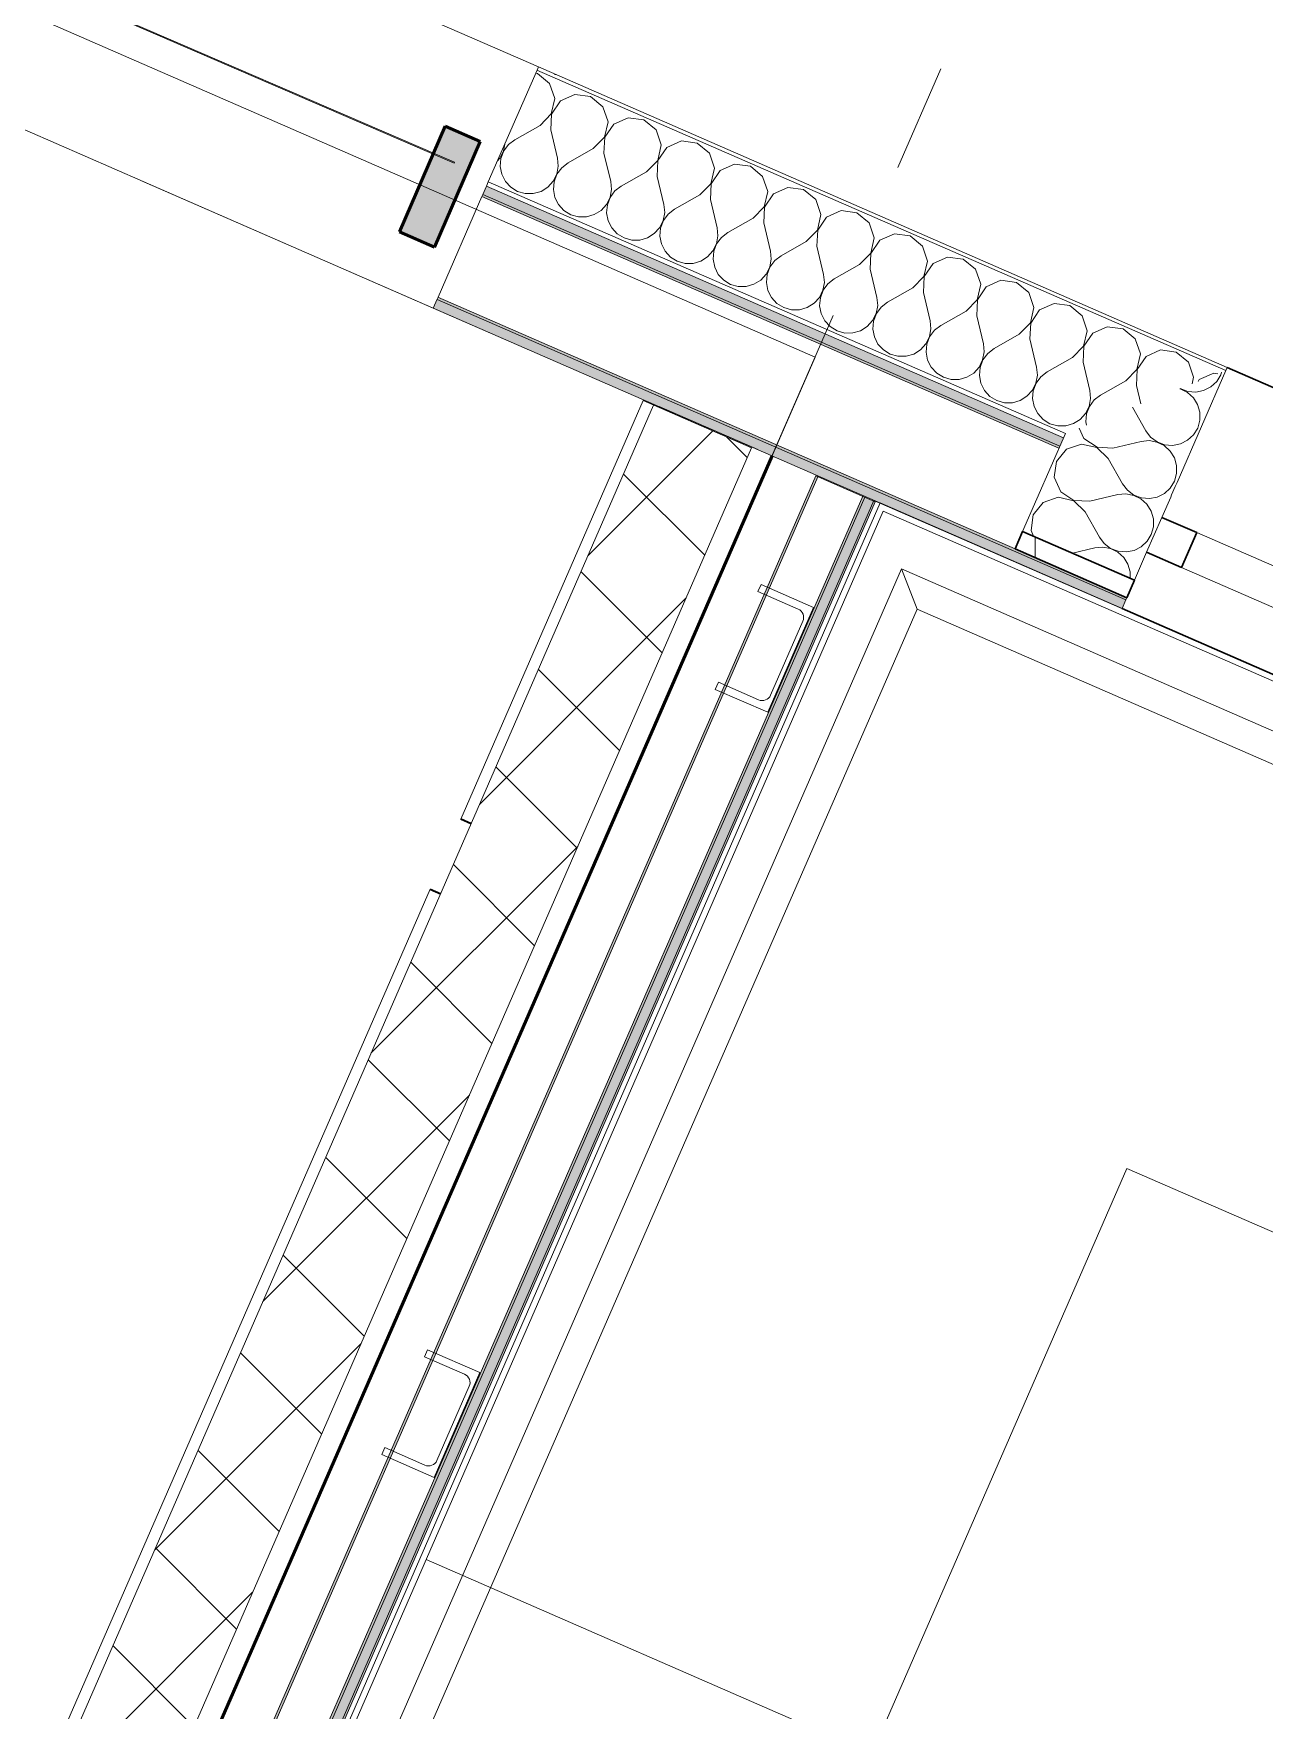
# Model space of a CAD drawing. Header units: millimetres. Extents: x -35034 to 431752, y -71616 to 25069.
# Drawn here: x 359774 to 361389, y -32110 to -29911 of the extents above; entities that cross this region are included whole.
import ezdxf
from ezdxf.enums import TextEntityAlignment as Align

# ---------------------------------------------------------------- set-up
doc = ezdxf.new("R2010")
doc.units = ezdxf.units.MM
doc.header["$MEASUREMENT"] = 0
doc.linetypes.add('Double Dashed', pattern=[1093.611073, 529.166651, -211.666656, 141.111112, -211.666656])
for name, color, linetype, lineweight in [('A-25-M_Curtain_Wall_Pen_No__85', 8, 'Continuous', 20), ('New_A-20-M_Floor_Slab_Pen_No__89', 8, 'Continuous', 20), ('New_A-25-M_Curtain_Wall_Pen_No__1', 7, 'Continuous', 13), ('New_A-25-M_Wall_Ext_Pen_No__1', 7, 'Continuous', 13), ('New_A-25-M_Wall_Int_Pen_No__1', 7, 'Continuous', 13), ('New_A-25-M_Wall_Int_Pen_No__155', 5, 'Continuous', 35), ('New_A-30-M_Stair_Pen_No__1', 7, 'Continuous', 13), ('New_A-95-P_Drawing_Pen_No__156', 5, 'Continuous', 50), ('New_ArchiCAD Doors_Pen_No__1', 7, 'Continuous', 13), ('New_ArchiCAD Doors_Pen_No__87', 8, 'Continuous', 20), ('New_ArchiCAD Windows_Pen_No__1', 7, 'Continuous', 13), ('New_ArchiCAD Windows_Pen_No__83', 8, 'Continuous', 20), ('New_ArchiCAD Zone Stamps_Pen_No__9', 7, 'Continuous', 13)]:
    doc.layers.add(name, color=color, linetype=linetype, lineweight=lineweight)
for name, color, linetype in [('New_A-05-M_Gross_Int_Circulation', 7, 'Continuous'), ('New_A-15-MG_Structural_Grid_Phase_2', 7, 'Continuous'), ('New_A-20-M_Floor_Slab', 7, 'Continuous'), ('New_A-25-M_Curtain_Wall', 7, 'Continuous'), ('New_A-25-M_Wall_Ext', 7, 'Continuous'), ('New_A-25-M_Wall_Int', 7, 'Continuous'), ('New_ArchiCAD Doors', 7, 'Continuous'), ('New_ArchiCAD Windows', 7, 'Continuous')]:
    doc.layers.add(name, color=color, linetype=linetype)
for name, color, linetype, lineweight, true_color in [('New_A-05-M_Gross_Int_Circulation_Pen_No__74', 7, 'Continuous', 20, 0x606060), ('New_A-15-MG_Structural_Grid_Phase_2_Pen_No__222', 7, 'Continuous', 13, 0x65af33), ('New_A-25-M_Curtain_Wall_Pen_No__144', 7, 'Continuous', 0, 0xc8c8c8), ('New_A-25-M_Curtain_Wall_Pen_No__165', 7, 'Continuous', 0, 0x006060), ('New_A-25-M_Curtain_Wall_Pen_No__27', 7, 'Continuous', 50, 0x2a2a2a), ('New_A-25-M_Curtain_Wall_Pen_No__43', 7, 'Continuous', 30, 0x444444), ('New_A-25-M_Wall_Ext_Pen_No__107', 7, 'Continuous', 15, 0xa6a6a6), ('New_A-25-M_Wall_Ext_Pen_No__43', 7, 'Continuous', 30, 0x444444), ('New_A-25-M_Wall_Int_Pen_No__107', 7, 'Continuous', 15, 0xa6a6a6), ('New_A-95-P_Drawing_Pen_No__61', 7, 'Continuous', 20, 0x6a6a6a), ('New_ArchiCAD Windows_Pen_No__103', 7, 'Continuous', 15, 0xa6a6a6), ('New_ArchiCAD Windows_Pen_No__23', 7, 'Continuous', 30, 0x2a2a2a), ('New_ArchiCAD Windows_Pen_No__43', 7, 'Continuous', 30, 0x444444), ('New_ArchiCAD Windows_Pen_No__63', 7, 'Continuous', 20, 0x606060)]:
    doc.layers.add(name, color=color, linetype=linetype, lineweight=lineweight, true_color=true_color)
doc.styles.add('GENERATED_STYLE_2', font='')
doc.styles.add('GENERATED_STYLE_3', font='')
doc.styles.add('GENERATED_STYLE_4', font='')
doc.styles.get('GENERATED_STYLE_2').set_extended_font_data('Arial', bold=True)
doc.styles.get('GENERATED_STYLE_3').set_extended_font_data('Arial')
doc.styles.get('GENERATED_STYLE_4').set_extended_font_data('Swis721 BT')
doc.linetypes.add('Double Slash', pattern='A,0,[1,EC-MA-00-03-DR-A-00370 Phase 2 Hub Third Floor GA-S2-P201.Shx,S=15.679012,R=0,X=0,Y=0],-1975.555563,0', length=1975.555563)
doc.dimstyles.new('GENERATED_STYLE__2', dxfattribs={"dimtxt": 0.18, "dimasz": 273.6, "dimexe": 0.18, "dimexo": 0.0625, "dimgap": 0.09, "dimtad": 0, "dimtih": 1, "dimtoh": 1, "dimdec": 4, "dimzin": 0, "dimdsep": 46, "dimcen": 0.09, "dimadec": 0, "dimazin": 0, "dimtfac": 1, "dimtdec": 4, "dimtmove": 0, "dimatfit": 3, "dimldrblk": 'ARROWHEAD_5', "dimfxl": 1, "dimtolj": 1, "dimtzin": 0, "dimarcsym": 0})
pattern_1 = [(246.4404, (341458.06, 0), (-158.76755, 69.2305), [0, -100]), (246.4404, (341517.46, -80.45), (-158.76755, 69.2305), [0, -100])]

# ---------------------------------------------------------------- blocks, each defined once
blk = doc.blocks.new('Stair 05 _INB 3355_69_2', base_point=(360931.2, -33817.8))
at = {"layer": 'New_A-05-M_Gross_Int_Circulation_Pen_No__74', "linetype": 'Continuous'}
for p, q in [((360876.4, -30522.9), (358383.7, -36239.6)), ((363324.8, -31590.4), (360876.4, -30522.9))]:
    blk.add_line(p, q, dxfattribs=at)
at = {"layer": 'New_ArchiCAD Zone Stamps_Pen_No__9'}
for tag, height, style, p in [('ROOM_NAME', 250, 'GENERATED_STYLE_2', (360102.3, -35347.3)), ('zoneNameLine2', 250, 'GENERATED_STYLE_2', (359913.8, -35779.5)), ('ROOM_NUMBER', 200, 'GENERATED_STYLE_3', (359725.4, -36200.2)), ('measuredAreaCode', 200, 'GENERATED_STYLE_3', (359568.4, -36560.3)), ('DUMMY_649', 200, 'GENERATED_STYLE_3', (359875.8, -36694.3)), ('DUMMY_650', 200, 'GENERATED_STYLE_3', (360365.1, -36907.7)), ('DUMMY_651', 133.3, 'GENERATED_STYLE_3', (360644.4, -37014.2))]:
    blk.add_attdef(tag, text='', height=height, rotation=336.4404, dxfattribs=dict(at, style=style)).set_placement(p, align=Align.TOP_LEFT)
blk = doc.blocks.new('Slab_6_2', base_point=(319508.7, -20986.7))
at = {"layer": 'New_A-20-M_Floor_Slab_Pen_No__89', "linetype": 'Continuous', "flags": 128}
blk.add_lwpolyline([(360395.6, -39042.6), (361680.2, -36096.6), (358829.1, -34853.4), (360799.2, -30335.3), (343499.7, -22791.9), (351451.6, -4555.7), (347529.4, -2845.4), (347719, -2410.4), (346158.3, -1729.9), (345968.6, -2164.8), (345491.4, -1956.7), (343498.9, -6526.2), (338307.1, -4262.3), (330724.5, -11317.1), (330341.6, -10905.7), (319508.6, -20986.6), (319508.7, -20986.7), (306424.3, -33162.5), (323848.8, -40760.4)], dxfattribs=at)
blk = doc.blocks.new('Curtain Wall_28_2', base_point=(341458.1, 0))
at = {"layer": 'New_A-25-M_Curtain_Wall', "linetype": 'Continuous', "lineweight": 0, "true_color": 0x000000}
h = blk.add_hatch(dxfattribs=at)
h.set_pattern_fill('Batt_Insulation_0002', color=178, style=0, pattern_type=2)
h.set_pattern_definition([(60, (341458.065, 0), (-43.30127, 25), []), (120, (341458.065, 0), (43.30127, 25), [])])
h.paths.add_polyline_path([(358921.5, -29473.2), (358508.4, -29294.9), (358497.3, -29320.6), (358910.4, -29498.9)])
at = {"layer": 'New_A-25-M_Curtain_Wall_Pen_No__144', "linetype": 'Continuous'}
for points in [[(358477.8, -29239.8), (358417.9, -29378.4), (358463.8, -29398.2), (358523.7, -29259.6)], [(358982.7, -29457.7), (358936.8, -29437.9), (358876.9, -29576.5), (358922.8, -29596.3)], [(359395.9, -29636), (359336.1, -29774.7), (359382, -29794.5), (359441.8, -29655.9)], [(360314, -30032.3), (360254.2, -30170.9), (360300.1, -30190.8), (360359.9, -30052.1)]]:
    blk.add_hatch(color=256, dxfattribs=at).paths.add_polyline_path(points)
at = {"layer": 'New_A-25-M_Curtain_Wall_Pen_No__165', "linetype": 'Continuous', "lineweight": 0, "true_color": 0x001818}
blk.add_hatch(color=168, dxfattribs=at).paths.add_polyline_path([(359398.6, -29680.2), (360325.9, -30080.5), (360326.3, -30079.5), (359399, -29679.3)])
at = {"layer": 'New_ArchiCAD Windows_Pen_No__103', "linetype": 'Continuous'}
for points in [[(358971.4, -29483.9), (359031, -29509.6), (359007.3, -29564.7), (358947.6, -29538.9)], [(359360.8, -29717.3), (359301.2, -29691.5), (359324.9, -29636.4), (359384.6, -29662.2)]]:
    blk.add_hatch(color=256, dxfattribs=at).paths.add_polyline_path(points)
at = {"layer": 'New_A-25-M_Curtain_Wall_Pen_No__1', "linetype": 'Continuous'}
for p, q in [((359399, -29679.3), (359398.6, -29680.2)), ((359398.6, -29680.2), (360325.9, -30080.5)), ((360326.3, -30079.5), (359399, -29679.3)), ((360325.9, -30080.5), (360326.3, -30079.5))]:
    blk.add_line(p, q, dxfattribs=at)
at = {"layer": 'New_A-25-M_Curtain_Wall_Pen_No__27', "linetype": 'Continuous'}
for p, q in [((358477.8, -29239.8), (358417.9, -29378.4)), ((358523.7, -29259.6), (358477.8, -29239.8)), ((358463.8, -29398.2), (358523.7, -29259.6)), ((358417.9, -29378.4), (358463.8, -29398.2)), ((358936.8, -29437.9), (358876.9, -29576.5)), ((358982.7, -29457.7), (358936.8, -29437.9)), ((358922.8, -29596.3), (358982.7, -29457.7)), ((358876.9, -29576.5), (358922.8, -29596.3)), ((359395.9, -29636), (359336.1, -29774.7)), ((359441.8, -29655.9), (359395.9, -29636)), ((359382, -29794.5), (359441.8, -29655.9)), ((359336.1, -29774.7), (359382, -29794.5)), ((360314, -30032.3), (360254.2, -30170.9)), ((360359.9, -30052.1), (360314, -30032.3)), ((360300.1, -30190.8), (360359.9, -30052.1)), ((360254.2, -30170.9), (360300.1, -30190.8))]:
    blk.add_line(p, q, dxfattribs=at)
at = {"layer": 'New_A-25-M_Curtain_Wall_Pen_No__43', "linetype": 'Continuous'}
for p, q in [((358508.4, -29294.9), (358921.5, -29473.2)), ((358910.4, -29498.9), (358497.3, -29320.6))]:
    blk.add_line(p, q, dxfattribs=at)
at = {"layer": 'New_ArchiCAD Windows_Pen_No__23', "linetype": 'Continuous'}
for p, q in [((358947.6, -29538.9), (358971.4, -29483.9)), ((358971.4, -29483.9), (359031, -29509.6)), ((359031, -29509.6), (359007.3, -29564.7)), ((359007.3, -29564.7), (358947.6, -29538.9)), ((359301.2, -29691.5), (359324.9, -29636.4)), ((359324.9, -29636.4), (359384.6, -29662.2)), ((359384.6, -29662.2), (359360.8, -29717.3)), ((359360.8, -29717.3), (359301.2, -29691.5))]:
    blk.add_line(p, q, dxfattribs=at)
at = {"layer": 'New_ArchiCAD Windows_Pen_No__63', "linetype": 'Continuous'}
blk.add_line((359321, -29645.6), (359027.1, -29518.8), dxfattribs=at)
at = {"layer": 'New_ArchiCAD Windows_Pen_No__83', "linetype": 'Continuous'}
for p, q in [((359031, -29509.6), (359324.9, -29636.4)), ((359301.2, -29691.5), (359007.3, -29564.7))]:
    blk.add_line(p, q, dxfattribs=at)
blk = doc.blocks.new('*X941', base_point=(341458.1, 0))
at = {"layer": 'New_A-25-M_Wall_Ext_Pen_No__107', "linetype": 'Continuous'}
for p, q in [((360435, -29963), (360432.8, -29962.7)), ((360451.1, -29976.2), (360435, -29963)), ((360457.8, -29995.9), (360451.1, -29976.2)), ((360484.2, -29990.7), (360465.2, -29999.1)), ((360504.9, -29993.5), (360484.2, -29990.7)), ((360521, -30006.7), (360504.9, -29993.5)), ((360438.6, -30031.1), (360453.2, -30016.2)), ((360453.5, -30016.3), (360452.6, -30037.1)), ((360453.2, -30016.2), (360457.8, -29995.9)), ((360465.2, -29999.1), (360453.5, -30016.3)), ((360527.7, -30026.4), (360521, -30006.7)), ((360438.6, -30031.1), (360405.5, -30049.9)), ((360452.6, -30037.1), (360461.3, -30074.2)), ((360523.1, -30046.7), (360527.7, -30026.4)), ((360535.1, -30029.6), (360523.3, -30046.8)), ((360554.1, -30021.1), (360535.1, -30029.6)), ((360574.7, -30023.9), (360554.1, -30021.1)), ((360590.8, -30037.1), (360574.7, -30023.9)), ((360597.5, -30056.8), (360590.8, -30037.1)), ((360390.6, -30064.6), (360392.2, -30055.7)), ((360397.1, -30056.3), (360390.9, -30064.7)), ((360405.5, -30049.9), (360397.1, -30056.3)), ((360508.4, -30061.5), (360523.1, -30046.7)), ((360523.3, -30046.8), (360522.4, -30067.6)), ((360592.9, -30077.1), (360597.5, -30056.8)), ((360604.9, -30060), (360593.2, -30077.3)), ((360623.9, -30051.6), (360604.9, -30060)), ((360644.5, -30054.4), (360623.9, -30051.6)), ((360660.6, -30067.6), (360644.5, -30054.4)), ((360382.7, -30077.6), (360385.9, -30074)), ((360385.9, -30074), (360390.6, -30064.6)), ((360387.1, -30074.5), (360386.2, -30085)), ((360390.9, -30064.7), (360387.1, -30074.5)), ((360462.3, -30084.7), (360461.3, -30074.2)), ((360475.3, -30080.3), (360467, -30086.7)), ((360508.4, -30061.5), (360475.3, -30080.3)), ((360522.4, -30067.6), (360531.2, -30104.7)), ((360578.3, -30092), (360592.9, -30077.1)), ((360593.2, -30077.3), (360592.2, -30098.1)), ((360667.4, -30087.3), (360660.6, -30067.6)), ((360693.8, -30082), (360674.7, -30090.5)), ((360714.4, -30084.8), (360693.8, -30082)), ((360386.2, -30085), (360388.2, -30095.3)), ((360388.2, -30095.3), (360393, -30104.7)), ((360393, -30104.7), (360400.1, -30112.4)), ((360448.7, -30112.2), (360455.8, -30104.4)), ((360455.8, -30104.4), (360460.4, -30095)), ((360460.7, -30095.1), (360457, -30105)), ((360460.4, -30095), (360462.3, -30084.7)), ((360467, -30086.7), (360460.7, -30095.1)), ((360532.2, -30115.1), (360531.2, -30104.7)), ((360578.3, -30092), (360545.1, -30110.8)), ((360592.2, -30098.1), (360601, -30135.1)), ((360662.7, -30107.6), (360667.4, -30087.3)), ((360674.7, -30090.5), (360663, -30107.7)), ((360730.5, -30098), (360714.4, -30084.8)), ((360737.2, -30117.7), (360730.5, -30098)), ((360400.1, -30112.4), (360409, -30117.9)), ((360409, -30117.9), (360419.2, -30120.7)), ((360419.2, -30120.7), (360429.7, -30120.7)), ((360429.7, -30120.7), (360439.8, -30117.8)), ((360439.8, -30117.8), (360448.7, -30112.2)), ((360457, -30105), (360456.1, -30115.4)), ((360456.1, -30115.4), (360458.1, -30125.8)), ((360458.1, -30125.8), (360462.8, -30135.1)), ((360525.6, -30134.9), (360530.3, -30125.5)), ((360530.5, -30125.6), (360526.8, -30135.4)), ((360530.3, -30125.5), (360532.2, -30115.1)), ((360536.8, -30117.2), (360530.5, -30125.6)), ((360545.1, -30110.8), (360536.8, -30117.2)), ((360648.1, -30122.4), (360615, -30141.2)), ((360648.1, -30122.4), (360662.7, -30107.6)), ((360663, -30107.7), (360662.1, -30128.5)), ((360732.6, -30138), (360737.2, -30117.7)), ((360744.6, -30121), (360732.9, -30138.2)), ((360763.6, -30112.5), (360744.6, -30121)), ((360784.2, -30115.3), (360763.6, -30112.5)), ((360800.3, -30128.5), (360784.2, -30115.3)), ((360462.8, -30135.1), (360469.9, -30142.9)), ((360469.9, -30142.9), (360478.9, -30148.4)), ((360478.9, -30148.4), (360489, -30151.2)), ((360499.5, -30151.2), (360509.6, -30148.2)), ((360509.6, -30148.2), (360518.5, -30142.7)), ((360518.5, -30142.7), (360525.6, -30134.9)), ((360526.8, -30135.4), (360525.9, -30145.9)), ((360525.9, -30145.9), (360527.9, -30156.2)), ((360600.1, -30155.9), (360602, -30145.6)), ((360606.6, -30147.6), (360600.4, -30156.1)), ((360602, -30145.6), (360601, -30135.1)), ((360615, -30141.2), (360606.6, -30147.6)), ((360662.1, -30128.5), (360670.9, -30165.6)), ((360718, -30152.9), (360732.6, -30138)), ((360732.9, -30138.2), (360731.9, -30159)), ((360807, -30148.2), (360800.3, -30128.5)), ((360802.4, -30168.5), (360807, -30148.2)), ((360833.4, -30142.9), (360814.4, -30151.4)), ((360854.1, -30145.7), (360833.4, -30142.9)), ((360870.2, -30158.9), (360854.1, -30145.7)), ((360489, -30151.2), (360499.5, -30151.2)), ((360527.9, -30156.2), (360532.6, -30165.6)), ((360532.6, -30165.6), (360539.8, -30173.3)), ((360588.4, -30173.1), (360595.4, -30165.3)), ((360595.4, -30165.3), (360600.1, -30155.9)), ((360596.6, -30165.9), (360595.7, -30176.3)), ((360600.4, -30156.1), (360596.6, -30165.9)), ((360671.8, -30176), (360670.9, -30165.6)), ((360718, -30152.9), (360684.8, -30171.7)), ((360731.9, -30159), (360740.7, -30196)), ((360787.8, -30183.3), (360802.4, -30168.5)), ((360802.7, -30168.6), (360801.8, -30189.4)), ((360814.4, -30151.4), (360802.7, -30168.6)), ((360876.9, -30178.6), (360870.2, -30158.9)), ((360539.8, -30173.3), (360548.7, -30178.8)), ((360548.7, -30178.8), (360558.8, -30181.6)), ((360558.8, -30181.6), (360569.4, -30181.6)), ((360569.4, -30181.6), (360579.5, -30178.7)), ((360579.5, -30178.7), (360588.4, -30173.1)), ((360595.7, -30176.3), (360597.7, -30186.7)), ((360597.7, -30186.7), (360602.5, -30196.1)), ((360665.3, -30195.8), (360669.9, -30186.4)), ((360670.2, -30186.5), (360666.5, -30196.3)), ((360669.9, -30186.4), (360671.8, -30176)), ((360676.5, -30178.1), (360670.2, -30186.5)), ((360684.8, -30171.7), (360676.5, -30178.1)), ((360787.8, -30183.3), (360754.7, -30202.1)), ((360801.8, -30189.4), (360810.5, -30226.5)), ((360872.3, -30198.9), (360876.9, -30178.6)), ((360884.3, -30181.9), (360872.5, -30199.1)), ((360903.3, -30173.4), (360884.3, -30181.9)), ((360923.9, -30176.2), (360903.3, -30173.4)), ((360940, -30189.4), (360923.9, -30176.2)), ((360946.7, -30209.1), (360940, -30189.4)), ((360602.5, -30196.1), (360609.6, -30203.8)), ((360609.6, -30203.8), (360618.6, -30209.3)), ((360618.6, -30209.3), (360628.7, -30212.1)), ((360628.7, -30212.1), (360639.2, -30212.1)), ((360639.2, -30212.1), (360649.3, -30209.1)), ((360649.3, -30209.1), (360658.2, -30203.6)), ((360658.2, -30203.6), (360665.3, -30195.8)), ((360666.5, -30196.3), (360665.6, -30206.8)), ((360665.6, -30206.8), (360667.6, -30217.1)), ((360739.8, -30216.8), (360741.7, -30206.5)), ((360746.3, -30208.5), (360740.1, -30217)), ((360741.7, -30206.5), (360740.7, -30196)), ((360754.7, -30202.1), (360746.3, -30208.5)), ((360857.6, -30213.8), (360824.5, -30232.6)), ((360857.6, -30213.8), (360872.3, -30198.9)), ((360872.5, -30199.1), (360871.6, -30219.9)), ((360942.1, -30229.4), (360946.7, -30209.1)), ((360954.1, -30212.3), (360942.4, -30229.5)), ((360973.1, -30203.8), (360954.1, -30212.3)), ((360993.7, -30206.6), (360973.1, -30203.8)), ((361009.8, -30219.9), (360993.7, -30206.6)), ((360667.6, -30217.1), (360672.3, -30226.5)), ((360672.3, -30226.5), (360679.4, -30234.2)), ((360679.4, -30234.2), (360688.4, -30239.7)), ((360719.1, -30239.6), (360728.1, -30234)), ((360728.1, -30234), (360735.1, -30226.3)), ((360735.1, -30226.3), (360739.8, -30216.8)), ((360736.3, -30226.8), (360735.4, -30237.3)), ((360740.1, -30217), (360736.3, -30226.8)), ((360811.5, -30237), (360810.5, -30226.5)), ((360824.5, -30232.6), (360816.2, -30239)), ((360871.6, -30219.9), (360880.4, -30256.9)), ((360927.5, -30244.2), (360942.1, -30229.4)), ((360942.4, -30229.5), (360941.4, -30250.3)), ((361016.6, -30239.6), (361009.8, -30219.9)), ((361043, -30234.3), (361023.9, -30242.8)), ((361063.6, -30237.1), (361043, -30234.3)), ((360688.4, -30239.7), (360698.5, -30242.6)), ((360698.5, -30242.6), (360709, -30242.5)), ((360709, -30242.5), (360719.1, -30239.6)), ((360735.4, -30237.3), (360737.4, -30247.6)), ((360737.4, -30247.6), (360742.2, -30257)), ((360742.2, -30257), (360749.3, -30264.7)), ((360797.9, -30264.5), (360805, -30256.7)), ((360805, -30256.7), (360809.6, -30247.3)), ((360806.2, -30257.2), (360805.3, -30267.7)), ((360809.9, -30247.4), (360806.2, -30257.2)), ((360809.6, -30247.3), (360811.5, -30237)), ((360816.2, -30239), (360809.9, -30247.4)), ((360881.4, -30267.4), (360880.4, -30256.9)), ((360927.5, -30244.2), (360894.3, -30263)), ((360941.4, -30250.3), (360950.2, -30287.4)), ((361011.9, -30259.9), (361016.6, -30239.6)), ((361023.9, -30242.8), (361012.2, -30260)), ((361079.7, -30250.3), (361063.6, -30237.1)), ((361086.4, -30270), (361079.7, -30250.3)), ((360749.3, -30264.7), (360758.2, -30270.2)), ((360758.2, -30270.2), (360768.4, -30273)), ((360768.4, -30273), (360778.9, -30273)), ((360778.9, -30273), (360789, -30270.1)), ((360789, -30270.1), (360797.9, -30264.5)), ((360805.3, -30267.7), (360807.3, -30278)), ((360807.3, -30278), (360812, -30287.4)), ((360874.8, -30287.2), (360879.5, -30277.7)), ((360879.7, -30277.9), (360876, -30287.7)), ((360879.5, -30277.7), (360881.4, -30267.4)), ((360886, -30269.4), (360879.7, -30277.9)), ((360894.3, -30263), (360886, -30269.4)), ((360997.3, -30274.7), (360964.2, -30293.5)), ((360997.3, -30274.7), (361011.9, -30259.9)), ((361012.2, -30260), (361011.3, -30280.8)), ((361081.8, -30290.3), (361086.4, -30270)), ((361093.8, -30273.2), (361082.1, -30290.4)), ((361112.8, -30264.7), (361093.8, -30273.2)), ((361133.4, -30267.5), (361112.8, -30264.7)), ((361149.5, -30280.8), (361133.4, -30267.5)), ((360812, -30287.4), (360819.1, -30295.1)), ((360819.1, -30295.1), (360828.1, -30300.6)), ((360828.1, -30300.6), (360838.2, -30303.5)), ((360848.7, -30303.4), (360858.8, -30300.5)), ((360858.8, -30300.5), (360867.7, -30294.9)), ((360867.7, -30294.9), (360874.8, -30287.2)), ((360876, -30287.7), (360875.1, -30298.2)), ((360875.1, -30298.2), (360877.1, -30308.5)), ((360949.3, -30308.2), (360951.2, -30297.9)), ((360955.8, -30299.9), (360949.6, -30308.3)), ((360951.2, -30297.9), (360950.2, -30287.4)), ((360964.2, -30293.5), (360955.8, -30299.9)), ((361011.3, -30280.8), (361020.1, -30317.8)), ((361067.2, -30305.1), (361081.8, -30290.3)), ((361082.1, -30290.4), (361081.1, -30311.2)), ((361156.2, -30300.5), (361149.5, -30280.8)), ((361151.6, -30320.8), (361156.2, -30300.5)), ((361182.6, -30295.2), (361163.6, -30303.7)), ((361203.3, -30298), (361182.6, -30295.2)), ((361219.3, -30311.2), (361203.3, -30298)), ((360838.2, -30303.5), (360848.7, -30303.4)), ((360877.1, -30308.5), (360881.8, -30317.9)), ((360881.8, -30317.9), (360889, -30325.6)), ((360937.6, -30325.4), (360944.6, -30317.6)), ((360944.6, -30317.6), (360949.3, -30308.2)), ((360945.8, -30318.1), (360944.9, -30328.6)), ((360949.6, -30308.3), (360945.8, -30318.1)), ((361021, -30328.3), (361020.1, -30317.8)), ((361034, -30323.9), (361025.7, -30330.3)), ((361067.2, -30305.1), (361034, -30323.9)), ((361081.1, -30311.2), (361089.9, -30348.3)), ((361137, -30335.6), (361151.6, -30320.8)), ((361151.9, -30320.9), (361151, -30341.7)), ((361163.6, -30303.7), (361151.9, -30320.9)), ((361226.1, -30330.9), (361219.3, -30311.2)), ((360889, -30325.6), (360897.9, -30331.1)), ((360897.9, -30331.1), (360908, -30333.9)), ((360908, -30333.9), (360918.6, -30333.9)), ((360918.6, -30333.9), (360928.7, -30331)), ((360928.7, -30331), (360937.6, -30325.4)), ((360944.9, -30328.6), (360946.9, -30338.9)), ((360946.9, -30338.9), (360951.7, -30348.3)), ((361014.5, -30348.1), (361019.1, -30338.6)), ((361019.4, -30338.8), (361015.7, -30348.6)), ((361019.1, -30338.6), (361021, -30328.3)), ((361025.7, -30330.3), (361019.4, -30338.8)), ((361137, -30335.6), (361103.9, -30354.4)), ((361151, -30341.7), (361159.7, -30378.8)), ((361221.4, -30351.2), (361226.1, -30330.9)), ((361233.5, -30334.1), (361221.7, -30351.3)), ((361252.5, -30325.7), (361233.5, -30334.1)), ((361273.1, -30328.4), (361252.5, -30325.7)), ((361289.2, -30341.7), (361273.1, -30328.4)), ((361295.9, -30361.4), (361289.2, -30341.7)), ((360951.7, -30348.3), (360958.8, -30356)), ((360958.8, -30356), (360967.8, -30361.5)), ((360967.8, -30361.5), (360977.9, -30364.4)), ((360977.9, -30364.4), (360988.4, -30364.3)), ((360988.4, -30364.3), (360998.5, -30361.4)), ((360998.5, -30361.4), (361007.4, -30355.9)), ((361007.4, -30355.9), (361014.5, -30348.1)), ((361015.7, -30348.6), (361014.8, -30359.1)), ((361014.8, -30359.1), (361016.8, -30369.4)), ((361089, -30369.1), (361090.9, -30358.8)), ((361095.5, -30360.8), (361089.3, -30369.2)), ((361090.9, -30358.8), (361089.9, -30348.3)), ((361103.9, -30354.4), (361095.5, -30360.8)), ((361206.8, -30366), (361173.7, -30384.8)), ((361206.8, -30366), (361221.4, -30351.2)), ((361221.7, -30351.3), (361220.8, -30372.1)), ((361293.9, -30370), (361295.9, -30361.4)), ((361303.3, -30364.6), (361301.6, -30367)), ((361322.3, -30356.1), (361303.3, -30364.6)), ((361327.6, -30356.8), (361322.3, -30356.1)), ((361016.8, -30369.4), (361021.5, -30378.8)), ((361021.5, -30378.8), (361028.6, -30386.5)), ((361028.6, -30386.5), (361037.6, -30392)), ((361068.3, -30391.9), (361077.2, -30386.3)), ((361077.2, -30386.3), (361084.3, -30378.5)), ((361084.3, -30378.5), (361089, -30369.1)), ((361085.5, -30379.1), (361084.6, -30389.5)), ((361084.6, -30389.5), (361086.6, -30399.8)), ((361089.3, -30369.2), (361085.5, -30379.1)), ((361158.8, -30399.6), (361160.7, -30389.2)), ((361160.7, -30389.2), (361159.7, -30378.8)), ((361173.7, -30384.8), (361165.4, -30391.2)), ((361220.8, -30372.1), (361226.6, -30396.5)), ((361037.6, -30392), (361047.7, -30394.8)), ((361047.7, -30394.8), (361058.2, -30394.8)), ((361058.2, -30394.8), (361068.3, -30391.9)), ((361086.6, -30399.8), (361091.4, -30409.2)), ((361091.4, -30409.2), (361098.5, -30417)), ((361147.1, -30416.8), (361154.1, -30409)), ((361154.1, -30409), (361158.8, -30399.6)), ((361155.4, -30409.5), (361154.5, -30420)), ((361159.1, -30399.7), (361155.4, -30409.5)), ((361165.4, -30391.2), (361159.1, -30399.7)), ((361098.5, -30417), (361107.4, -30422.4)), ((361107.4, -30422.4), (361117.6, -30425.3)), ((361117.6, -30425.3), (361128.1, -30425.2)), ((361128.1, -30425.2), (361138.2, -30422.3)), ((361138.2, -30422.3), (361147.1, -30416.8)), ((361154.5, -30420), (361155.3, -30424.5))]:
    blk.add_line(p, q, dxfattribs=at)
blk = doc.blocks.new('*X946', base_point=(341458.1, 0))
at = {"layer": 'New_A-25-M_Wall_Ext_Pen_No__107', "linetype": 'Continuous'}
for p, q in [((361318.4, -30374.2), (361326.1, -30367.1)), ((361326.1, -30367.1), (361331.6, -30358.1)), ((361331.6, -30358.1), (361332.5, -30354.9)), ((361278.3, -30376.6), (361277.6, -30376.5)), ((361278.3, -30376.2), (361278.4, -30376.3)), ((361287.7, -30381.3), (361278.3, -30376.6)), ((361278.4, -30376.3), (361288.2, -30380)), ((361295.5, -30388.3), (361287.7, -30381.3)), ((361288.2, -30380), (361298.7, -30380.9)), ((361301.1, -30397.2), (361295.5, -30388.3)), ((361298.7, -30380.9), (361309, -30378.9)), ((361309, -30378.9), (361318.4, -30374.2)), ((361215.7, -30400.8), (361233.1, -30431.5)), ((361304, -30407.3), (361301.1, -30397.2)), ((361304, -30417.8), (361304, -30407.3)), ((361145.9, -30428.1), (361152, -30441.6)), ((361233.1, -30431.5), (361239.5, -30439.9)), ((361295.7, -30436.9), (361301.2, -30428)), ((361301.2, -30428), (361304, -30417.8)), ((361129, -30455.7), (361115.8, -30471.8)), ((361148.7, -30449), (361129, -30455.7)), ((361169, -30453.6), (361148.7, -30449)), ((361152, -30441.6), (361169.2, -30453.3)), ((361183.9, -30468.2), (361169, -30453.6)), ((361169.2, -30453.3), (361190, -30454.3)), ((361190, -30454.3), (361227, -30445.5)), ((361237.5, -30444.5), (361227, -30445.5)), ((361247.8, -30446.4), (361237.5, -30444.5)), ((361239.5, -30439.9), (361248, -30446.1)), ((361257.3, -30451.1), (361247.8, -30446.4)), ((361248, -30446.1), (361257.8, -30449.9)), ((361265, -30458.2), (361257.3, -30451.1)), ((361257.8, -30449.9), (361268.3, -30450.8)), ((361268.3, -30450.8), (361278.6, -30448.8)), ((361278.6, -30448.8), (361288, -30444)), ((361288, -30444), (361295.7, -30436.9)), ((361115.8, -30471.8), (361113, -30492.4)), ((361183.9, -30468.2), (361202.7, -30501.4)), ((361270.6, -30467.1), (361265, -30458.2)), ((361273.5, -30477.2), (361270.6, -30467.1)), ((361273.6, -30487.7), (361273.5, -30477.2)), ((361113, -30492.4), (361121.5, -30511.5)), ((361265.2, -30506.8), (361270.7, -30497.8)), ((361270.7, -30497.8), (361273.6, -30487.7)), ((361118.3, -30518.8), (361098.6, -30525.6)), ((361138.6, -30523.5), (361118.3, -30518.8)), ((361121.5, -30511.5), (361138.7, -30523.2)), ((361159.5, -30524.1), (361196.6, -30515.3)), ((361207, -30514.4), (361196.6, -30515.3)), ((361202.7, -30501.4), (361209.1, -30509.7)), ((361217.4, -30516.3), (361207, -30514.4)), ((361209.1, -30509.7), (361217.5, -30516)), ((361226.8, -30520.9), (361217.4, -30516.3)), ((361217.5, -30516), (361227.3, -30519.7)), ((361234.6, -30528), (361226.8, -30520.9)), ((361227.3, -30519.7), (361237.8, -30520.6)), ((361237.8, -30520.6), (361248.1, -30518.6)), ((361248.1, -30518.6), (361257.5, -30513.9)), ((361257.5, -30513.9), (361265.2, -30506.8)), ((361085.4, -30541.7), (361082.6, -30562.3)), ((361098.6, -30525.6), (361085.4, -30541.7)), ((361153.4, -30538.1), (361138.6, -30523.5)), ((361138.7, -30523.2), (361159.5, -30524.1)), ((361153.4, -30538.1), (361172.2, -30571.2)), ((361240.1, -30536.9), (361234.6, -30528)), ((361243.1, -30547), (361240.1, -30536.9)), ((361082.6, -30562.3), (361086, -30570)), ((361240.3, -30567.6), (361243.1, -30557.5)), ((361243.1, -30557.5), (361243.1, -30547)), ((361136.8, -30592.1), (361166.1, -30585.2)), ((361176.6, -30584.2), (361166.1, -30585.2)), ((361172.2, -30571.2), (361178.6, -30579.6)), ((361186.9, -30586.1), (361176.6, -30584.2)), ((361178.6, -30579.6), (361187, -30585.8)), ((361196.3, -30590.8), (361186.9, -30586.1)), ((361187, -30585.8), (361196.9, -30589.6)), ((361207.3, -30590.5), (361217.7, -30588.5)), ((361217.7, -30588.5), (361227, -30583.7)), ((361227, -30583.7), (361234.8, -30576.6)), ((361234.8, -30576.6), (361240.3, -30567.6)), ((361204.1, -30597.8), (361196.3, -30590.8)), ((361196.9, -30589.6), (361207.3, -30590.5)), ((361209.7, -30606.7), (361204.1, -30597.8)), ((361212.6, -30616.8), (361209.7, -30606.7)), ((361212.6, -30625.2), (361212.6, -30616.8))]:
    blk.add_line(p, q, dxfattribs=at)
blk = doc.blocks.new('Window 19_8')
at = {"layer": 'New_ArchiCAD Windows_Pen_No__1', "linetype": 'Continuous'}
for p, q in [((-961.5, -50), (-961.5, 0)), ((-961.5, -50), (-961.5, 0)), ((961.5, -50), (961.5, 0)), ((961.5, -50), (961.5, 0))]:
    blk.add_line(p, q, dxfattribs=at)
at = {"layer": 'New_ArchiCAD Windows_Pen_No__23', "linetype": 'Continuous'}
for p, q in [((-961.5, 80.5), (961.5, 80.5)), ((-961.5, -264.5), (961.5, -264.5))]:
    blk.add_line(p, q, dxfattribs=at)
at = {"layer": 'New_ArchiCAD Windows_Pen_No__43', "linetype": 'Continuous'}
for p, q in [((-961.5, 0), (-911.5, 0)), ((-911.5, 0), (-911.5, -50)), ((911.5, -50), (911.5, 0)), ((911.5, 0), (961.5, 0)), ((-911.5, -50), (-961.5, -50)), ((961.5, -50), (911.5, -50))]:
    blk.add_line(p, q, dxfattribs=at)
at = {"layer": 'New_ArchiCAD Windows_Pen_No__83', "linetype": 'Continuous'}
for p, q in [((-911.5, 0), (911.5, 0)), ((911.5, -50), (-911.5, -50))]:
    blk.add_line(p, q, dxfattribs=at)
blk = doc.blocks.new('Simple Door Opening_10')
at = {"layer": 'New_ArchiCAD Doors_Pen_No__1', "linetype": 'Continuous'}
for p, q in [((-1056, 0), (-1056, -4.5)), ((-1056, -4.5), (-1056, -164.5)), ((1056, -4.5), (1056, 0)), ((1056, -164.5), (1056, -4.5)), ((-1056, -164.5), (-1056, -170.5)), ((-1056, -170.5), (-1056, -182.5)), ((1056, -170.5), (1056, -164.5)), ((1056, -182.5), (1056, -170.5)), ((-1056, -182.5), (-1056, -185.5)), ((-1056, -185.5), (-1056, -329.5)), ((1056, -185.5), (1056, -182.5)), ((1056, -329.5), (1056, -185.5)), ((-1056, -329.5), (-1056, -332.5)), ((1056, -332.5), (1056, -329.5)), ((-1056, -332.5), (-1056, -345)), ((1056, -345), (1056, -332.5))]:
    blk.add_line(p, q, dxfattribs=at)
at = {"layer": 'New_ArchiCAD Doors_Pen_No__87', "linetype": 'Continuous'}
for p, q in [((1056, 0), (-1056, 0)), ((-1056, -345), (1056, -345))]:
    blk.add_line(p, q, dxfattribs=at)
blk = doc.blocks.new('Wall_275_2', base_point=(363464.7, -31651.4))
at = {"layer": 'New_A-25-M_Wall_Ext', "linetype": 'Continuous', "lineweight": 0, "true_color": 0x000000}
h = blk.add_hatch(dxfattribs=at)
h.set_pattern_fill('Rigid_Insulation_0002', color=178, style=0, pattern_type=2)
h.set_pattern_definition([(0, (341458.06, 0), (0, 130), []), (90, (341458.06, 0), (-130, 0), [])])
h.paths.add_polyline_path([(361208.3, -30650.6), (361218.3, -30627.7), (361071.6, -30563.7), (361061.6, -30586.6)])
at = {"layer": 'New_A-25-M_Wall_Ext_Pen_No__107', "linetype": 'Continuous'}
h = blk.add_hatch(dxfattribs=at)
h.set_pattern_fill('Plaster_0002', color=256, style=0, pattern_type=2)
h.set_pattern_definition([(0, (341458.06, 0), (0, 173.2051), [0, -100]), (0, (341508.06, 86.6), (0, 173.2051), [0, -100])])
h.paths.add_polyline_path([(360436.3, -29954.5), (360434.5, -29958.6), (361338.2, -30352.7), (361340, -30348.5)])
at = {"layer": 'New_A-25-M_Wall_Ext_Pen_No__107', "linetype": 'Continuous', "lineweight": 0, "true_color": 0x535353}
for points in [[(360363.4, -30121.8), (360362.2, -30124.5), (361119.2, -30454.6), (361120.4, -30451.9)], [(360304.6, -30256.5), (360303.4, -30259.3), (361207.1, -30653.3), (361208.3, -30650.6)]]:
    blk.add_hatch(color=251, dxfattribs=at).paths.add_polyline_path(points)
at = {"layer": 'New_A-25-M_Wall_Ext_Pen_No__107', "linetype": 'Continuous'}
for points in [[(360368.2, -30110.8), (360363.4, -30121.8), (361120.4, -30451.9), (361125.2, -30440.9)], [(360298.4, -30270.7), (361202.1, -30664.8), (361207.1, -30653.3), (360303.4, -30259.3)]]:
    blk.add_hatch(color=256, dxfattribs=at).paths.add_polyline_path(points)
at = {"layer": 'New_A-25-M_Wall_Ext_Pen_No__1', "linetype": 'Continuous'}
for p, q in [((361338.2, -30352.7), (360434.5, -29958.6)), ((361119.2, -30454.6), (360362.2, -30124.5)), ((361120.4, -30451.9), (360363.4, -30121.8)), ((361125.2, -30440.9), (360368.2, -30110.8)), ((361127.6, -30435.4), (360370.6, -30105.3)), ((361061.6, -30586.6), (360304.6, -30256.5)), ((360303.4, -30259.3), (361207.1, -30653.3)), ((361338.2, -30352.7), (361274.2, -30499.3)), ((361338.2, -30352.7), (361274.2, -30499.3)), ((361340, -30348.5), (361338.2, -30352.7)), ((361127.6, -30435.4), (361071.6, -30563.7)), ((361274.2, -30499.3), (361271.8, -30504.8)), ((361274.2, -30499.3), (361271.8, -30504.8)), ((361265.8, -30518.6), (361254.2, -30545.2)), ((361265.8, -30518.6), (361254.2, -30545.2)), ((361267, -30515.8), (361265.8, -30518.6)), ((361267, -30515.8), (361265.8, -30518.6)), ((361271.8, -30504.8), (361267, -30515.8)), ((361271.8, -30504.8), (361267, -30515.8)), ((361254.2, -30545.2), (361234.2, -30591)), ((361254.2, -30545.2), (361234.2, -30591)), ((361234.2, -30591), (361218.3, -30627.7)), ((361234.2, -30591), (361218.3, -30627.7)), ((361207.1, -30653.3), (361202.1, -30664.8)), ((361208.3, -30650.6), (361207.1, -30653.3))]:
    blk.add_line(p, q, dxfattribs=at)
at = {"layer": 'New_A-25-M_Wall_Ext_Pen_No__1', "linetype": 'Continuous', "flags": 128}
for points in [[(361340, -30348.5), (360436.3, -29954.5)], [(360298.4, -30270.7), (361202.1, -30664.8)]]:
    blk.add_lwpolyline(points, dxfattribs=at)
at = {"layer": 'New_A-25-M_Wall_Ext_Pen_No__43', "linetype": 'Continuous'}
for p, q in [((361071.6, -30563.7), (361061.6, -30586.6)), ((361218.3, -30627.7), (361071.6, -30563.7)), ((361061.6, -30586.6), (361208.3, -30650.6)), ((361208.3, -30650.6), (361218.3, -30627.7))]:
    blk.add_line(p, q, dxfattribs=at)
at = {"layer": 'New_A-25-M_Wall_Ext', "color": 250, "lineweight": 50, "true_color": 0x2a2a2a}
for name in ['*X941', '*X946']:
    blk.add_blockref(name, (341458.1, 0), dxfattribs=at)
at = {"layer": 'New_ArchiCAD Doors', "color": 251, "linetype": 'Continuous', "lineweight": 20, "true_color": 0x606060, "xscale": -1, "zscale": 1000, "rotation": 336.4404115839876}
blk.add_blockref('Simple Door Opening_10', (359468.4, -29532.4), dxfattribs=at)
at = {"layer": 'New_ArchiCAD Windows', "color": 251, "linetype": 'Continuous', "lineweight": 20, "true_color": 0x606060, "zscale": 1000, "rotation": 156.4404115839876}
blk.add_blockref('Window 19_8', (362115.6, -30975.3), dxfattribs=at)
blk = doc.blocks.new('Wall_352_2', base_point=(358867, -35137.4))
at = {"layer": 'New_A-25-M_Wall_Int_Pen_No__107', "linetype": 'Continuous', "lineweight": 0, "true_color": 0x535353}
for points in [[(360800.4, -30490.9), (358789.1, -35103.5), (358791.8, -35104.7), (360803.1, -30492.1)], [(360861.8, -30517.6), (358850.5, -35130.3), (358853.2, -35131.5), (360864.6, -30518.8)]]:
    blk.add_hatch(color=251, dxfattribs=at).paths.add_polyline_path(points)
at = {"layer": 'New_A-25-M_Wall_Int_Pen_No__107', "linetype": 'Continuous'}
blk.add_hatch(color=256, dxfattribs=at).paths.add_polyline_path([(360864.6, -30518.8), (358853.2, -35131.5), (358867, -35137.4), (360878.3, -30524.8)])
at = {"layer": 'New_A-25-M_Wall_Int_Pen_No__1', "linetype": 'Continuous'}
for p, q in [((360803.1, -30492.1), (358791.8, -35104.7)), ((360861.8, -30517.6), (358850.5, -35130.3)), ((360864.6, -30518.8), (358853.2, -35131.5))]:
    blk.add_line(p, q, dxfattribs=at)
at = {"layer": 'New_A-25-M_Wall_Int_Pen_No__1', "linetype": 'Continuous', "flags": 128}
for points in [[(360800.4, -30490.9), (358789.1, -35103.5)], [(360878.3, -30524.8), (360800.4, -30490.9)], [(358867, -35137.4), (360878.3, -30524.8)]]:
    blk.add_lwpolyline(points, dxfattribs=at)
blk = doc.blocks.new('Wall_354_2', base_point=(358836.6, -34763.7))
at = {"layer": 'New_A-25-M_Wall_Int_Pen_No__107', "linetype": 'Continuous'}
h = blk.add_hatch(dxfattribs=at)
h.set_pattern_fill('Concrete_Block_0002', color=256, style=0, pattern_type=2)
h.set_pattern_definition([(45, (341458.06, 0), (-91.92388, 91.92388), []), (135, (341458.06, 0), (91.92388, 91.92388), [])])
h.paths.add_polyline_path([(360587.5, -30398.1), (358708.3, -34707.7), (358836.6, -34763.7), (360715.9, -30454)])
h = blk.add_hatch(dxfattribs=at)
h.set_pattern_fill('Plaster_0002', color=256, style=0, pattern_type=2)
h.set_pattern_definition(pattern_1)
h.paths.add_polyline_path([(360348.2, -30947), (360587.5, -30398.1), (360573.8, -30392.1), (360334.4, -30941)])
h = blk.add_hatch(dxfattribs=at)
h.set_pattern_fill('Plaster_0002', color=256, style=0, pattern_type=2)
h.set_pattern_definition(pattern_1)
h.paths.add_polyline_path([(358989.2, -34063.6), (360308.2, -31038.7), (360294.4, -31032.7), (358975.4, -34057.6)])
at = {"layer": 'New_A-25-M_Wall_Int_Pen_No__1', "linetype": 'Continuous'}
blk.add_line((360587.5, -30398.1), (358708.3, -34707.7), dxfattribs=at)
at = {"layer": 'New_A-25-M_Wall_Int_Pen_No__1', "linetype": 'Continuous', "flags": 128}
for points in [[(360573.8, -30392.1), (360334.4, -30941)], [(360715.9, -30454), (360573.8, -30392.1)], [(358836.6, -34763.7), (360715.9, -30454)], [(360294.4, -31032.7), (358975.4, -34057.6)]]:
    blk.add_lwpolyline(points, dxfattribs=at)
at = {"layer": 'New_A-25-M_Wall_Int_Pen_No__155', "linetype": 'Continuous'}
for p, q in [((360348.2, -30947), (360334.4, -30941)), ((360294.4, -31032.7), (360308.2, -31038.7))]:
    blk.add_line(p, q, dxfattribs=at)
blk = doc.blocks.new('Stair 05')
at = {"layer": 'New_A-30-M_Stair_Pen_No__1', "linetype": 'Continuous'}
for p, q in [((-8, 4588), (2654, 4588)), ((0, 4580), (2646, 4580)), ((2646, 4580), (2646, 0)), ((2654, 4588), (2654, 0)), ((637.5, 3917.5), (2008.5, 3917.5)), ((2008.5, 3917.5), (2008.5, 0)), ((2646, 3080), (1371, 3080))]:
    blk.add_line(p, q, dxfattribs=at)
blk = doc.blocks.new('ARROWHEAD_5')
at = {"color": 0, "linetype": 'Continuous', "lineweight": 0}
blk.add_line((0, 0), (-1, 0), dxfattribs=at)
blk.add_solid([(-1, 0.2679), (0, 0), (-1, -0.2679), (-1, 0.2679)], dxfattribs=at)
blk = doc.blocks.new('Standard grid marker_14')
at = {"layer": 'New_A-15-MG_Structural_Grid_Phase_2_Pen_No__222', "linetype": 'Double Dashed'}
blk.add_line((20268.4, 0), (27450.4, 0), dxfattribs=at)
at = {"layer": 'New_A-15-MG_Structural_Grid_Phase_2_Pen_No__222', "style": 'GENERATED_STYLE_4'}
for tag, p in [('AC_MarkerText_1_0', (-500, 36.5)), ('AC_MarkerText_1_1', (27950.4, 36.5))]:
    blk.add_attdef(tag, text='', height=350, rotation=270, dxfattribs=at).set_placement(p, align=Align.MIDDLE_CENTER)
blk = doc.blocks.new('Standard grid marker_17')
at = {"layer": 'New_A-15-MG_Structural_Grid_Phase_2_Pen_No__222', "linetype": 'Double Dashed'}
blk.add_line((1000, 0), (47486.2, 0), dxfattribs=at)
at = {"layer": 'New_A-15-MG_Structural_Grid_Phase_2_Pen_No__222', "style": 'GENERATED_STYLE_4'}
for tag, p in [('AC_MarkerText_1_0', (-500, 43.3)), ('AC_MarkerText_1_1', (48986.2, 43.3))]:
    blk.add_attdef(tag, text='', height=350, rotation=180, dxfattribs=at).set_placement(p, align=Align.MIDDLE_CENTER)

msp = doc.modelspace()

# ---------------------------------------------------------------- linework, layer by layer
at = {"layer": 'New_A-25-M_Wall_Int_Pen_No__1', "linetype": 'Continuous'}
for p, q in [((359002, -34994.3), (360912.5, -30612.7)), ((360912.5, -30612.7), (363210.6, -31614.8)), ((360933.2, -30665.4), (360912.5, -30612.7)), ((359022.6, -35046.9), (360933.2, -30665.4)), ((360933.2, -30665.4), (363158, -31635.5))]:
    msp.add_line(p, q, dxfattribs=at)
at = {"layer": 'New_A-95-P_Drawing_Pen_No__156', "linetype": 'Double Slash', "flags": 128}
msp.add_lwpolyline([(360742.9, -30464.5), (358909, -34670.1)], dxfattribs=at)
at = {"layer": 'New_A-95-P_Drawing_Pen_No__61', "linetype": 'Continuous', "flags": 128}
for points in [[(360668.4, -30770.7), (360672.4, -30761.5), (360725.1, -30784.5, 0.414214), (360740.9, -30778.3), (360783.3, -30681.2, 0.414214), (360777.1, -30665.4), (360724.4, -30642.4), (360728.4, -30633.2), (360797.1, -30663.2), (360737.2, -30800.7)], [(360230.8, -31774.3), (360234.8, -31765.1), (360287.5, -31788.1, 0.414214), (360303.3, -31781.9), (360345.7, -31684.7, 0.414214), (360339.5, -31668.9), (360286.8, -31645.9), (360290.8, -31636.8), (360359.5, -31666.7), (360299.6, -31804.2)]]:
    msp.add_lwpolyline(points, format="xyb", close=True, dxfattribs=at)

# ---------------------------------------------------------------- block references
at = {"layer": 'New_A-05-M_Gross_Int_Circulation', "linetype": 'Continuous'}
msp.add_blockref('Stair 05 _INB 3355_69_2', (360931.2, -33817.8), dxfattribs=at)
at = {"layer": 'New_A-15-MG_Structural_Grid_Phase_2', "color": 8, "linetype": 'Continuous', "lineweight": 15, "zscale": 1000}
for name, p, rotation in [('Standard grid marker_17', (368334.5, -33774.9), 156.4404115839929), ('Standard grid marker_14', (350761.8, -53354.1), 66.44041158399293)]:
    msp.add_blockref(name, p, dxfattribs=dict(at, rotation=rotation))
at = {"layer": 'New_A-20-M_Floor_Slab', "color": 8, "linetype": 'Continuous', "lineweight": 20}
msp.add_blockref('Slab_6_2', (319508.7, -20986.7), dxfattribs=at)
at = {"layer": 'New_A-25-M_Curtain_Wall', "linetype": 'Continuous', "lineweight": 0}
msp.add_blockref('Curtain Wall_28_2', (341458.1, 0), dxfattribs=at)
at = {"layer": 'New_A-25-M_Wall_Ext', "color": 250, "lineweight": 50, "true_color": 0x2a2a2a}
msp.add_blockref('Wall_275_2', (363464.7, -31651.4), dxfattribs=at)
at = {"layer": 'New_A-25-M_Wall_Int', "color": 250, "lineweight": 50, "true_color": 0x2a2a2a}
for name, p in [('Wall_354_2', (358836.6, -34763.7)), ('Wall_352_2', (358867, -35137.4))]:
    msp.add_blockref(name, p, dxfattribs=at)
at = {"layer": 'New_A-30-M_Stair_Pen_No__1', "linetype": 'Continuous', "xscale": -1, "zscale": 1000, "rotation": 336.4404115839957}
msp.add_blockref('Stair 05', (361483.6, -35792.7), dxfattribs=at)

# ---------------------------------------------------------------- leaders
at = {"layer": 'A-25-M_Curtain_Wall_Pen_No__85', "linetype": 'Continuous', "annotation_type": 0, "has_hookline": 1, "hookline_direction": 0, "text_width": 1535.7, "horizontal_direction": (0.917019, -0.398843, 0)}
msp.add_leader([(359569.2, -29301.1), (359849.4, -28651.9), (361589.9, -29388.6)], dimstyle='GENERATED_STYLE__2', dxfattribs=at)

doc.saveas('drawing.dxf')
